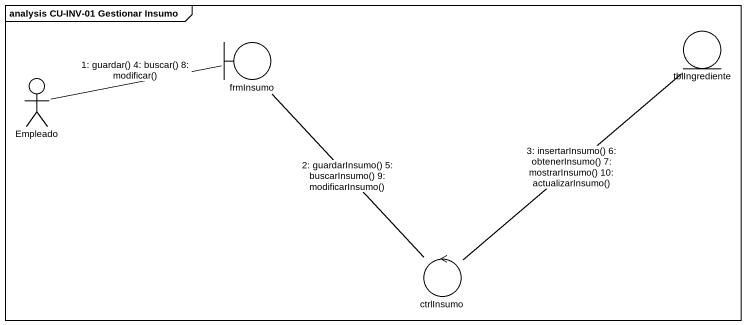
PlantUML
@startuml
mainframe analysis CU-INV-01 Gestionar Insumo
entity tblIngrediente
boundary frmInsumo
actor Empleado
control ctrlInsumo
frmInsumo -- ctrlInsumo : 2: guardarInsumo() 5: buscarInsumo() 9: modificarInsumo()
Empleado -right- frmInsumo : 1: guardar() 4: buscar() 8: modificar()
ctrlInsumo -up- tblIngrediente : 3: insertarInsumo() 6: obtenerInsumo() 7: mostrarInsumo() 10: actualizarInsumo()
@enduml
